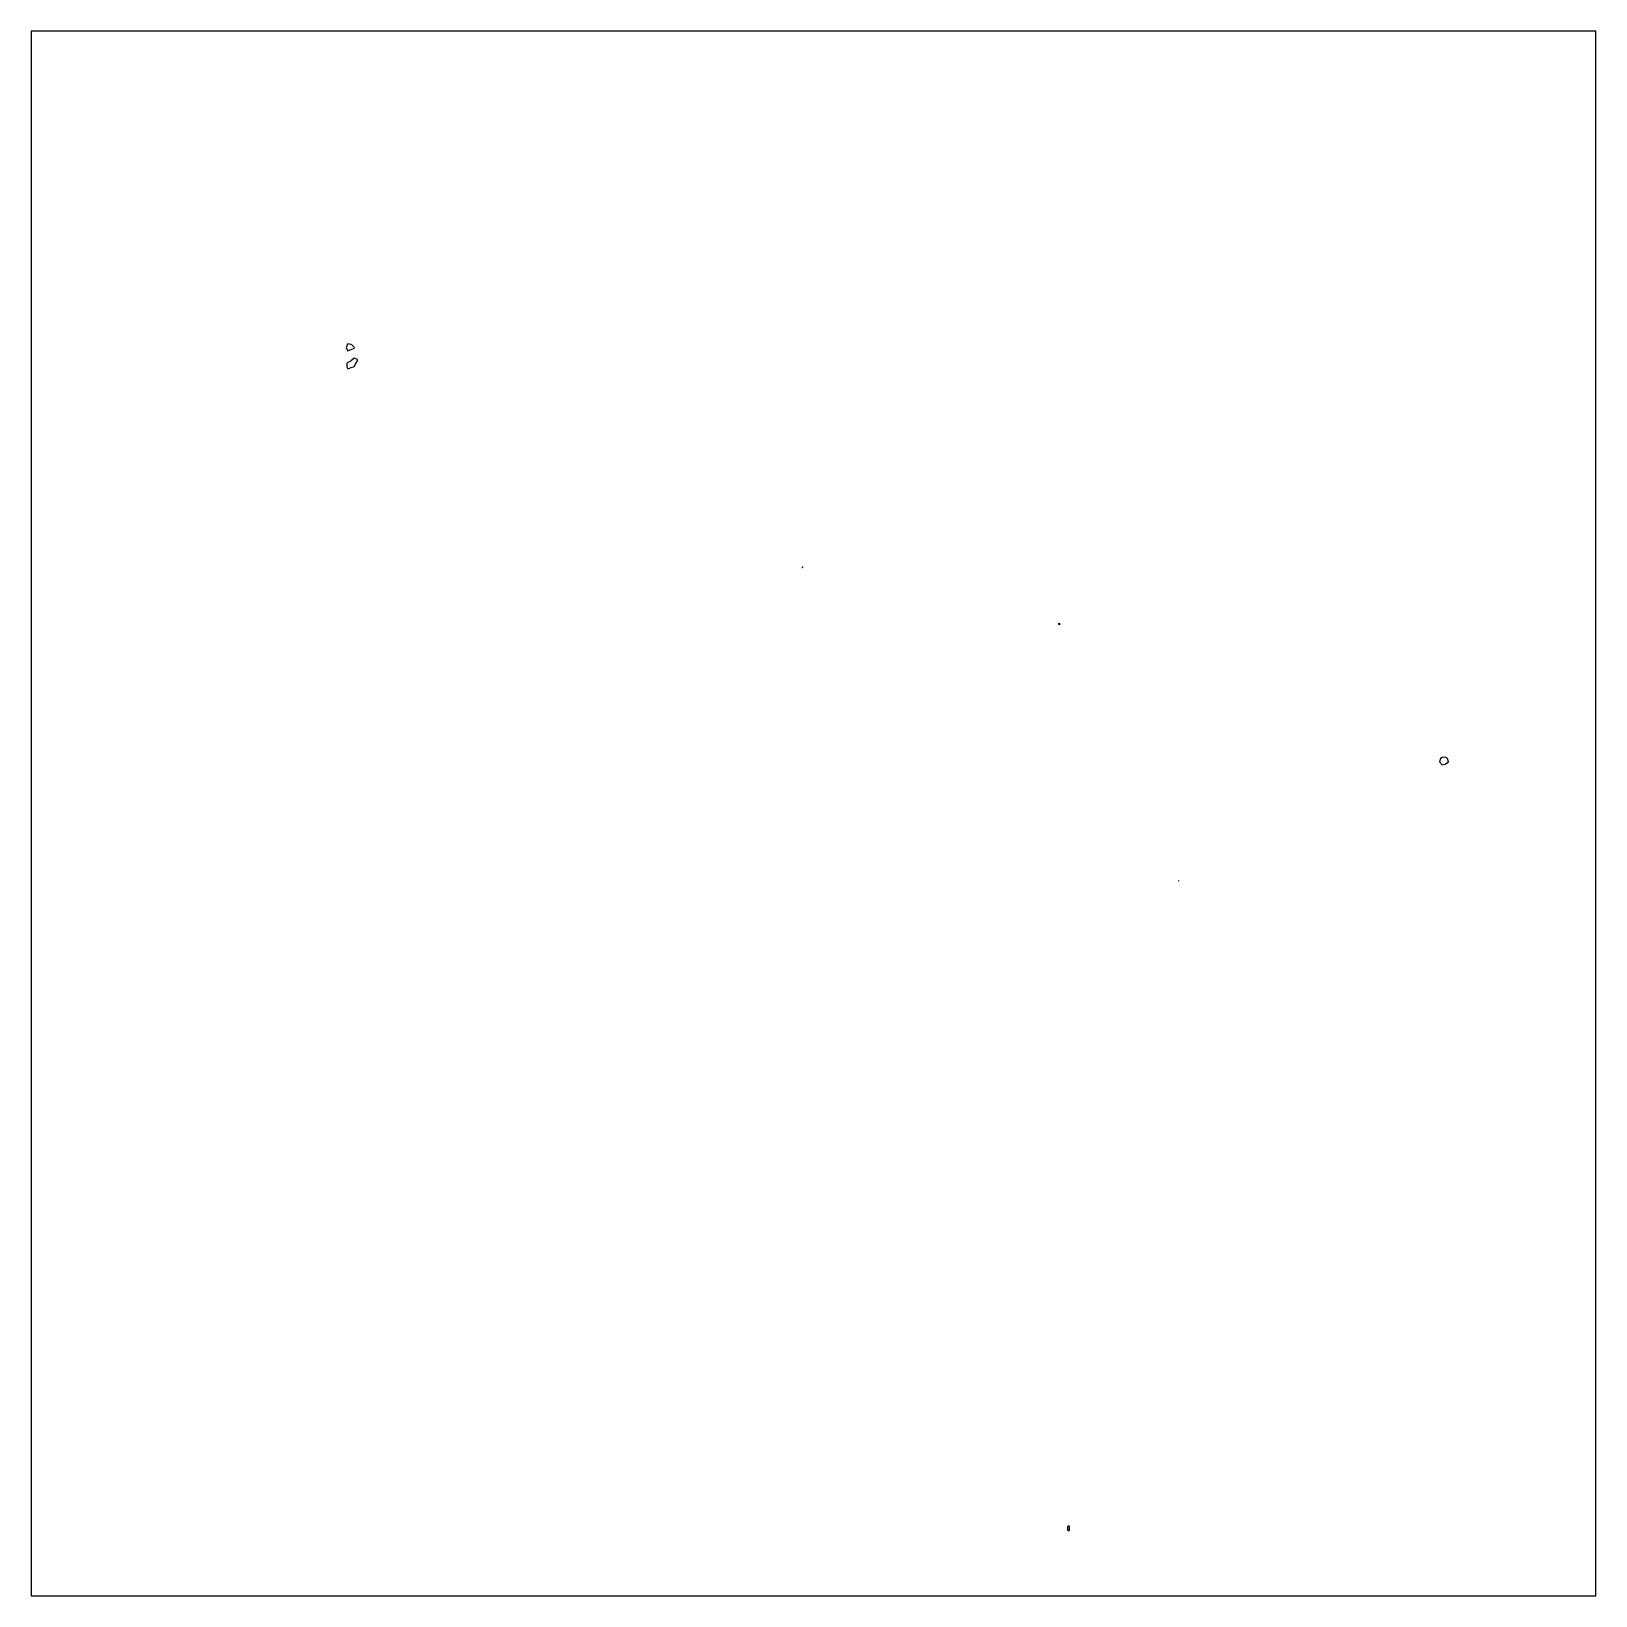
# Model space of a CAD drawing. Header units: metres. Extents: x 0 to 254, y 0 to 254.
import ezdxf

# ---------------------------------------------------------------- set-up
doc = ezdxf.new("R2010")
doc.units = ezdxf.units.M
doc.layers.add('relief', color=7, linetype='Continuous')

msp = doc.modelspace()

# ---------------------------------------------------------------- linework, layer by layer
at = {"layer": 'relief'}
for points in [[(0.51, 0), (1.02, 0), (1.53, 0), (2.04, 0), (2.55, 0), (3.05, 0), (3.56, 0), (4.07, 0), (4.58, 0), (5.09, 0), (5.6, 0), (6.11, 0), (6.62, 0), (7.13, 0), (7.64, 0), (8.14, 0), (8.65, 0), (9.16, 0), (9.67, 0), (10.18, 0), (10.69, 0), (11.2, 0), (11.71, 0), (12.22, 0), (12.73, 0), (13.23, 0), (13.74, 0), (14.25, 0), (14.76, 0), (15.27, 0), (15.78, 0), (16.29, 0), (16.8, 0), (17.31, 0), (17.82, 0), (18.32, 0), (18.83, 0), (19.34, 0), (19.85, 0), (20.36, 0), (20.87, 0), (21.38, 0), (21.89, 0), (22.4, 0), (22.91, 0), (23.41, 0), (23.92, 0), (24.43, 0), (24.94, 0), (25.45, 0), (25.96, 0), (26.47, 0), (26.98, 0), (27.49, 0), (28, 0), (28.51, 0), (29.01, 0), (29.52, 0), (30.03, 0), (30.54, 0), (31.05, 0), (31.56, 0), (32.07, 0), (32.58, 0), (33.09, 0), (33.6, 0), (34.1, 0), (34.61, 0), (35.12, 0), (35.63, 0), (36.14, 0), (36.65, 0), (37.16, 0), (37.67, 0), (38.18, 0), (38.69, 0), (39.19, 0), (39.7, 0), (40.21, 0), (40.72, 0), (41.23, 0), (41.74, 0), (42.25, 0), (42.76, 0), (43.27, 0), (43.78, 0), (44.28, 0), (44.79, 0), (45.3, 0), (45.81, 0), (46.32, 0), (46.83, 0), (47.34, 0), (47.85, 0), (48.36, 0), (48.87, 0), (49.37, 0), (49.88, 0), (50.39, 0), (50.9, 0), (51.41, 0), (51.92, 0), (52.43, 0), (52.94, 0), (53.45, 0), (53.96, 0), (54.46, 0), (54.97, 0), (55.48, 0), (55.99, 0), (56.5, 0), (57.01, 0), (57.52, 0), (58.03, 0), (58.54, 0), (59.05, 0), (59.56, 0), (60.06, 0), (60.57, 0), (61.08, 0), (61.59, 0), (62.1, 0), (62.61, 0), (63.12, 0), (63.63, 0), (64.14, 0), (64.65, 0), (65.15, 0), (65.66, 0), (66.17, 0), (66.68, 0), (67.19, 0), (67.7, 0), (68.21, 0), (68.72, 0), (69.23, 0), (69.74, 0), (70.24, 0), (70.75, 0), (71.26, 0), (71.77, 0), (72.28, 0), (72.79, 0), (73.3, 0), (73.81, 0), (74.32, 0), (74.83, 0), (75.33, 0), (75.84, 0), (76.35, 0), (76.86, 0), (77.37, 0), (77.88, 0), (78.39, 0), (78.9, 0), (79.41, 0), (79.92, 0), (80.42, 0), (80.93, 0), (81.44, 0), (81.95, 0), (82.46, 0), (82.97, 0), (83.48, 0), (83.99, 0), (84.5, 0), (85.01, 0), (85.52, 0), (86.02, 0), (86.53, 0), (87.04, 0), (87.55, 0), (88.06, 0), (88.57, 0), (89.08, 0), (89.59, 0), (90.1, 0), (90.61, 0), (91.11, 0), (91.62, 0), (92.13, 0), (92.64, 0), (93.15, 0), (93.66, 0), (94.17, 0), (94.68, 0), (95.19, 0), (95.7, 0), (96.2, 0), (96.71, 0), (97.22, 0), (97.73, 0), (98.24, 0), (98.75, 0), (99.26, 0), (99.77, 0), (100.28, 0), (100.79, 0), (101.29, 0), (101.8, 0), (102.31, 0), (102.82, 0), (103.33, 0), (103.84, 0), (104.35, 0), (104.86, 0), (105.37, 0), (105.88, 0), (106.38, 0), (106.89, 0), (107.4, 0), (107.91, 0), (108.42, 0), (108.93, 0), (109.44, 0), (109.95, 0), (110.46, 0), (110.97, 0), (111.47, 0), (111.98, 0), (112.49, 0), (113, 0), (113.51, 0), (114.02, 0), (114.53, 0), (115.04, 0), (115.55, 0), (116.06, 0), (116.57, 0), (117.07, 0), (117.58, 0), (118.09, 0), (118.6, 0), (119.11, 0), (119.62, 0), (120.13, 0), (120.64, 0), (121.15, 0), (121.66, 0), (122.16, 0), (122.67, 0), (123.18, 0), (123.69, 0), (124.2, 0), (124.71, 0), (125.22, 0), (125.73, 0), (126.24, 0), (126.75, 0), (127.25, 0), (127.76, 0), (128.27, 0), (128.78, 0), (129.29, 0), (129.8, 0), (130.31, 0), (130.82, 0), (131.33, 0), (131.84, 0), (132.34, 0), (132.85, 0), (133.36, 0), (133.87, 0), (134.38, 0), (134.89, 0), (135.4, 0), (135.91, 0), (136.42, 0), (136.93, 0), (137.43, 0), (137.94, 0), (138.45, 0), (138.96, 0), (139.47, 0), (139.98, 0), (140.49, 0), (141, 0), (141.51, 0), (142.02, 0), (142.53, 0), (143.03, 0), (143.54, 0), (144.05, 0), (144.56, 0), (145.07, 0), (145.58, 0), (146.09, 0), (146.6, 0), (147.11, 0), (147.62, 0), (148.12, 0), (148.63, 0), (149.14, 0), (149.65, 0), (150.16, 0), (150.67, 0), (151.18, 0), (151.69, 0), (152.2, 0), (152.71, 0), (153.21, 0), (153.72, 0), (154.23, 0), (154.74, 0), (155.25, 0), (155.76, 0), (156.27, 0), (156.78, 0), (157.29, 0), (157.8, 0), (158.3, 0), (158.81, 0), (159.32, 0), (159.83, 0), (160.34, 0), (160.85, 0), (161.36, 0), (161.87, 0), (162.38, 0), (162.89, 0), (163.39, 0), (163.9, 0), (164.41, 0), (164.92, 0), (165.43, 0), (165.94, 0), (166.45, 0), (166.96, 0), (167.47, 0), (167.98, 0), (168.48, 0), (168.99, 0), (169.5, 0), (170.01, 0), (170.52, 0), (171.03, 0), (171.54, 0), (172.05, 0), (172.56, 0), (173.07, 0), (173.58, 0), (174.08, 0), (174.59, 0), (175.1, 0), (175.61, 0), (176.12, 0), (176.63, 0), (177.14, 0), (177.65, 0), (178.16, 0), (178.67, 0), (179.17, 0), (179.68, 0), (180.19, 0), (180.7, 0), (181.21, 0), (181.72, 0), (182.23, 0), (182.74, 0), (183.25, 0), (183.76, 0), (184.26, 0), (184.77, 0), (185.28, 0), (185.79, 0), (186.3, 0), (186.81, 0), (187.32, 0), (187.83, 0), (188.34, 0), (188.85, 0), (189.35, 0), (189.86, 0), (190.37, 0), (190.88, 0), (191.39, 0), (191.9, 0), (192.41, 0), (192.92, 0), (193.43, 0), (193.94, 0), (194.44, 0), (194.95, 0), (195.46, 0), (195.97, 0), (196.48, 0), (196.99, 0), (197.5, 0), (198.01, 0), (198.52, 0), (199.03, 0), (199.54, 0), (200.04, 0), (200.55, 0), (201.06, 0), (201.57, 0), (202.08, 0), (202.59, 0), (203.1, 0), (203.61, 0), (204.12, 0), (204.63, 0), (205.13, 0), (205.64, 0), (206.15, 0), (206.66, 0), (207.17, 0), (207.68, 0), (208.19, 0), (208.7, 0), (209.21, 0), (209.72, 0), (210.22, 0), (210.73, 0), (211.24, 0), (211.75, 0), (212.26, 0), (212.77, 0), (213.28, 0), (213.79, 0), (214.3, 0), (214.81, 0), (215.31, 0), (215.82, 0), (216.33, 0), (216.84, 0), (217.35, 0), (217.86, 0), (218.37, 0), (218.88, 0), (219.39, 0), (219.9, 0), (220.4, 0), (220.91, 0), (221.42, 0), (221.93, 0), (222.44, 0), (222.95, 0), (223.46, 0), (223.97, 0), (224.48, 0), (224.99, 0), (225.49, 0), (226, 0), (226.51, 0), (227.02, 0), (227.53, 0), (228.04, 0), (228.55, 0), (229.06, 0), (229.57, 0), (230.08, 0), (230.59, 0), (231.09, 0), (231.6, 0), (232.11, 0), (232.62, 0), (233.13, 0), (233.64, 0), (234.15, 0), (234.66, 0), (235.17, 0), (235.68, 0), (236.18, 0), (236.69, 0), (237.2, 0), (237.71, 0), (238.22, 0), (238.73, 0), (239.24, 0), (239.75, 0), (240.26, 0), (240.77, 0), (241.27, 0), (241.78, 0), (242.29, 0), (242.8, 0), (243.31, 0), (243.82, 0), (244.33, 0), (244.84, 0), (245.35, 0), (245.86, 0), (246.36, 0), (246.87, 0), (247.38, 0), (247.89, 0), (248.4, 0), (248.91, 0), (249.42, 0), (249.93, 0), (250.44, 0), (250.95, 0), (251.45, 0), (251.96, 0), (252.47, 0), (252.98, 0), (253.49, 0), (254, 0), (254, 0.51), (254, 1.02), (254, 1.53), (254, 2.04), (254, 2.55), (254, 3.05), (254, 3.56), (254, 4.07), (254, 4.58), (254, 5.09), (254, 5.6), (254, 6.11), (254, 6.62), (254, 7.13), (254, 7.64), (254, 8.14), (254, 8.65), (254, 9.16), (254, 9.67), (254, 10.18), (254, 10.69), (254, 11.2), (254, 11.71), (254, 12.22), (254, 12.73), (254, 13.23), (254, 13.74), (254, 14.25), (254, 14.76), (254, 15.27), (254, 15.78), (254, 16.29), (254, 16.8), (254, 17.31), (254, 17.82), (254, 18.32), (254, 18.83), (254, 19.34), (254, 19.85), (254, 20.36), (254, 20.87), (254, 21.38), (254, 21.89), (254, 22.4), (254, 22.91), (254, 23.41), (254, 23.92), (254, 24.43), (254, 24.94), (254, 25.45), (254, 25.96), (254, 26.47), (254, 26.98), (254, 27.49), (254, 28), (254, 28.51), (254, 29.01), (254, 29.52), (254, 30.03), (254, 30.54), (254, 31.05), (254, 31.56), (254, 32.07), (254, 32.58), (254, 33.09), (254, 33.6), (254, 34.1), (254, 34.61), (254, 35.12), (254, 35.63), (254, 36.14), (254, 36.65), (254, 37.16), (254, 37.67), (254, 38.18), (254, 38.69), (254, 39.19), (254, 39.7), (254, 40.21), (254, 40.72), (254, 41.23), (254, 41.74), (254, 42.25), (254, 42.76), (254, 43.27), (254, 43.78), (254, 44.28), (254, 44.79), (254, 45.3), (254, 45.81), (254, 46.32), (254, 46.83), (254, 47.34), (254, 47.85), (254, 48.36), (254, 48.87), (254, 49.37), (254, 49.88), (254, 50.39), (254, 50.9), (254, 51.41), (254, 51.92), (254, 52.43), (254, 52.94), (254, 53.45), (254, 53.96), (254, 54.46), (254, 54.97), (254, 55.48), (254, 55.99), (254, 56.5), (254, 57.01), (254, 57.52), (254, 58.03), (254, 58.54), (254, 59.05), (254, 59.56), (254, 60.06), (254, 60.57), (254, 61.08), (254, 61.59), (254, 62.1), (254, 62.61), (254, 63.12), (254, 63.63), (254, 64.14), (254, 64.65), (254, 65.15), (254, 65.66), (254, 66.17), (254, 66.68), (254, 67.19), (254, 67.7), (254, 68.21), (254, 68.72), (254, 69.23), (254, 69.74), (254, 70.24), (254, 70.75), (254, 71.26), (254, 71.77), (254, 72.28), (254, 72.79), (254, 73.3), (254, 73.81), (254, 74.32), (254, 74.83), (254, 75.33), (254, 75.84), (254, 76.35), (254, 76.86), (254, 77.37), (254, 77.88), (254, 78.39), (254, 78.9), (254, 79.41), (254, 79.92), (254, 80.42), (254, 80.93), (254, 81.44), (254, 81.95), (254, 82.46), (254, 82.97), (254, 83.48), (254, 83.99), (254, 84.5), (254, 85.01), (254, 85.52), (254, 86.02), (254, 86.53), (254, 87.04), (254, 87.55), (254, 88.06), (254, 88.57), (254, 89.08), (254, 89.59), (254, 90.1), (254, 90.61), (254, 91.11), (254, 91.62), (254, 92.13), (254, 92.64), (254, 93.15), (254, 93.66), (254, 94.17), (254, 94.68), (254, 95.19), (254, 95.7), (254, 96.2), (254, 96.71), (254, 97.22), (254, 97.73), (254, 98.24), (254, 98.75), (254, 99.26), (254, 99.77), (254, 100.28), (254, 100.79), (254, 101.29), (254, 101.8), (254, 102.31), (254, 102.82), (254, 103.33), (254, 103.84), (254, 104.35), (254, 104.86), (254, 105.37), (254, 105.88), (254, 106.38), (254, 106.89), (254, 107.4), (254, 107.91), (254, 108.42), (254, 108.93), (254, 109.44), (254, 109.95), (254, 110.46), (254, 110.97), (254, 111.47), (254, 111.98), (254, 112.49), (254, 113), (254, 113.51), (254, 114.02), (254, 114.53), (254, 115.04), (254, 115.55), (254, 116.06), (254, 116.57), (254, 117.07), (254, 117.58), (254, 118.09), (254, 118.6), (254, 119.11), (254, 119.62), (254, 120.13), (254, 120.64), (254, 121.15), (254, 121.66), (254, 122.16), (254, 122.67), (254, 123.18), (254, 123.69), (254, 124.2), (254, 124.71), (254, 125.22), (254, 125.73), (254, 126.24), (254, 126.75), (254, 127.25), (254, 127.76), (254, 128.27), (254, 128.78), (254, 129.29), (254, 129.8), (254, 130.31), (254, 130.82), (254, 131.33), (254, 131.84), (254, 132.34), (254, 132.85), (254, 133.36), (254, 133.87), (254, 134.38), (254, 134.89), (254, 135.4), (254, 135.91), (254, 136.42), (254, 136.93), (254, 137.43), (254, 137.94), (254, 138.45), (254, 138.96), (254, 139.47), (254, 139.98), (254, 140.49), (254, 141), (254, 141.51), (254, 142.02), (254, 142.53), (254, 143.03), (254, 143.54), (254, 144.05), (254, 144.56), (254, 145.07), (254, 145.58), (254, 146.09), (254, 146.6), (254, 147.11), (254, 147.62), (254, 148.12), (254, 148.63), (254, 149.14), (254, 149.65), (254, 150.16), (254, 150.67), (254, 151.18), (254, 151.69), (254, 152.2), (254, 152.71), (254, 153.21), (254, 153.72), (254, 154.23), (254, 154.74), (254, 155.25), (254, 155.76), (254, 156.27), (254, 156.78), (254, 157.29), (254, 157.8), (254, 158.3), (254, 158.81), (254, 159.32), (254, 159.83), (254, 160.34), (254, 160.85), (254, 161.36), (254, 161.87), (254, 162.38), (254, 162.89), (254, 163.39), (254, 163.9), (254, 164.41), (254, 164.92), (254, 165.43), (254, 165.94), (254, 166.45), (254, 166.96), (254, 167.47), (254, 167.98), (254, 168.48), (254, 168.99), (254, 169.5), (254, 170.01), (254, 170.52), (254, 171.03), (254, 171.54), (254, 172.05), (254, 172.56), (254, 173.07), (254, 173.58), (254, 174.08), (254, 174.59), (254, 175.1), (254, 175.61), (254, 176.12), (254, 176.63), (254, 177.14), (254, 177.65), (254, 178.16), (254, 178.67), (254, 179.17), (254, 179.68), (254, 180.19), (254, 180.7), (254, 181.21), (254, 181.72), (254, 182.23), (254, 182.74), (254, 183.25), (254, 183.76), (254, 184.26), (254, 184.77), (254, 185.28), (254, 185.79), (254, 186.3), (254, 186.81), (254, 187.32), (254, 187.83), (254, 188.34), (254, 188.85), (254, 189.35), (254, 189.86), (254, 190.37), (254, 190.88), (254, 191.39), (254, 191.9), (254, 192.41), (254, 192.92), (254, 193.43), (254, 193.94), (254, 194.44), (254, 194.95), (254, 195.46), (254, 195.97), (254, 196.48), (254, 196.99), (254, 197.5), (254, 198.01), (254, 198.52), (254, 199.03), (254, 199.54), (254, 200.04), (254, 200.55), (254, 201.06), (254, 201.57), (254, 202.08), (254, 202.59), (254, 203.1), (254, 203.61), (254, 204.12), (254, 204.63), (254, 205.13), (254, 205.64), (254, 206.15), (254, 206.66), (254, 207.17), (254, 207.68), (254, 208.19), (254, 208.7), (254, 209.21), (254, 209.72), (254, 210.22), (254, 210.73), (254, 211.24), (254, 211.75), (254, 212.26), (254, 212.77), (254, 213.28), (254, 213.79), (254, 214.3), (254, 214.81), (254, 215.31), (254, 215.82), (254, 216.33), (254, 216.84), (254, 217.35), (254, 217.86), (254, 218.37), (254, 218.88), (254, 219.39), (254, 219.9), (254, 220.4), (254, 220.91), (254, 221.42), (254, 221.93), (254, 222.44), (254, 222.95), (254, 223.46), (254, 223.97), (254, 224.48), (254, 224.99), (254, 225.49), (254, 226), (254, 226.51), (254, 227.02), (254, 227.53), (254, 228.04), (254, 228.55), (254, 229.06), (254, 229.57), (254, 230.08), (254, 230.59), (254, 231.09), (254, 231.6), (254, 232.11), (254, 232.62), (254, 233.13), (254, 233.64), (254, 234.15), (254, 234.66), (254, 235.17), (254, 235.68), (254, 236.18), (254, 236.69), (254, 237.2), (254, 237.71), (254, 238.22), (254, 238.73), (254, 239.24), (254, 239.75), (254, 240.26), (254, 240.77), (254, 241.27), (254, 241.78), (254, 242.29), (254, 242.8), (254, 243.31), (254, 243.82), (254, 244.33), (254, 244.84), (254, 245.35), (254, 245.86), (254, 246.36), (254, 246.87), (254, 247.38), (254, 247.89), (254, 248.4), (254, 248.91), (254, 249.42), (254, 249.93), (254, 250.44), (254, 250.95), (254, 251.45), (254, 251.96), (254, 252.47), (254, 252.98), (254, 253.49), (254, 254), (253.49, 254), (252.98, 254), (252.47, 254), (251.96, 254), (251.45, 254), (250.95, 254), (250.44, 254), (249.93, 254), (249.42, 254), (248.91, 254), (248.4, 254), (247.89, 254), (247.38, 254), (246.87, 254), (246.36, 254), (245.86, 254), (245.35, 254), (244.84, 254), (244.33, 254), (243.82, 254), (243.31, 254), (242.8, 254), (242.29, 254), (241.78, 254), (241.27, 254), (240.77, 254), (240.26, 254), (239.75, 254), (239.24, 254), (238.73, 254), (238.22, 254), (237.71, 254), (237.2, 254), (236.69, 254), (236.18, 254), (235.68, 254), (235.17, 254), (234.66, 254), (234.15, 254), (233.64, 254), (233.13, 254), (232.62, 254), (232.11, 254), (231.6, 254), (231.09, 254), (230.59, 254), (230.08, 254), (229.57, 254), (229.06, 254), (228.55, 254), (228.04, 254), (227.53, 254), (227.02, 254), (226.51, 254), (226, 254), (225.49, 254), (224.99, 254), (224.48, 254), (223.97, 254), (223.46, 254), (222.95, 254), (222.44, 254), (221.93, 254), (221.42, 254), (220.91, 254), (220.4, 254), (219.9, 254), (219.39, 254), (218.88, 254), (218.37, 254), (217.86, 254), (217.35, 254), (216.84, 254), (216.33, 254), (215.82, 254), (215.31, 254), (214.81, 254), (214.3, 254), (213.79, 254), (213.28, 254), (212.77, 254), (212.26, 254), (211.75, 254), (211.24, 254), (210.73, 254), (210.22, 254), (209.72, 254), (209.21, 254), (208.7, 254), (208.19, 254), (207.68, 254), (207.17, 254), (206.66, 254), (206.15, 254), (205.64, 254), (205.13, 254), (204.63, 254), (204.12, 254), (203.61, 254), (203.1, 254), (202.59, 254), (202.08, 254), (201.57, 254), (201.06, 254), (200.55, 254), (200.04, 254), (199.54, 254), (199.03, 254), (198.52, 254), (198.01, 254), (197.5, 254), (196.99, 254), (196.48, 254), (195.97, 254), (195.46, 254), (194.95, 254), (194.44, 254), (193.94, 254), (193.43, 254), (192.92, 254), (192.41, 254), (191.9, 254), (191.39, 254), (190.88, 254), (190.37, 254), (189.86, 254), (189.35, 254), (188.85, 254), (188.34, 254), (187.83, 254), (187.32, 254), (186.81, 254), (186.3, 254), (185.79, 254), (185.28, 254), (184.77, 254), (184.26, 254), (183.76, 254), (183.25, 254), (182.74, 254), (182.23, 254), (181.72, 254), (181.21, 254), (180.7, 254), (180.19, 254), (179.68, 254), (179.17, 254), (178.67, 254), (178.16, 254), (177.65, 254), (177.14, 254), (176.63, 254), (176.12, 254), (175.61, 254), (175.1, 254), (174.59, 254), (174.08, 254), (173.58, 254), (173.07, 254), (172.56, 254), (172.05, 254), (171.54, 254), (171.03, 254), (170.52, 254), (170.01, 254), (169.5, 254), (168.99, 254), (168.48, 254), (167.98, 254), (167.47, 254), (166.96, 254), (166.45, 254), (165.94, 254), (165.43, 254), (164.92, 254), (164.41, 254), (163.9, 254), (163.39, 254), (162.89, 254), (162.38, 254), (161.87, 254), (161.36, 254), (160.85, 254), (160.34, 254), (159.83, 254), (159.32, 254), (158.81, 254), (158.3, 254), (157.8, 254), (157.29, 254), (156.78, 254), (156.27, 254), (155.76, 254), (155.25, 254), (154.74, 254), (154.23, 254), (153.72, 254), (153.21, 254), (152.71, 254), (152.2, 254), (151.69, 254), (151.18, 254), (150.67, 254), (150.16, 254), (149.65, 254), (149.14, 254), (148.63, 254), (148.12, 254), (147.62, 254), (147.11, 254), (146.6, 254), (146.09, 254), (145.58, 254), (145.07, 254), (144.56, 254), (144.05, 254), (143.54, 254), (143.03, 254), (142.53, 254), (142.02, 254), (141.51, 254), (141, 254), (140.49, 254), (139.98, 254), (139.47, 254), (138.96, 254), (138.45, 254), (137.94, 254), (137.43, 254), (136.93, 254), (136.42, 254), (135.91, 254), (135.4, 254), (134.89, 254), (134.38, 254), (133.87, 254), (133.36, 254), (132.85, 254), (132.34, 254), (131.84, 254), (131.33, 254), (130.82, 254), (130.31, 254), (129.8, 254), (129.29, 254), (128.78, 254), (128.27, 254), (127.76, 254), (127.25, 254), (126.75, 254), (126.24, 254), (125.73, 254), (125.22, 254), (124.71, 254), (124.2, 254), (123.69, 254), (123.18, 254), (122.67, 254), (122.16, 254), (121.66, 254), (121.15, 254), (120.64, 254), (120.13, 254), (119.62, 254), (119.11, 254), (118.6, 254), (118.09, 254), (117.58, 254), (117.07, 254), (116.57, 254), (116.06, 254), (115.55, 254), (115.04, 254), (114.53, 254), (114.02, 254), (113.51, 254), (113, 254), (112.49, 254), (111.98, 254), (111.47, 254), (110.97, 254), (110.46, 254), (109.95, 254), (109.44, 254), (108.93, 254), (108.42, 254), (107.91, 254), (107.4, 254), (106.89, 254), (106.38, 254), (105.88, 254), (105.37, 254), (104.86, 254), (104.35, 254), (103.84, 254), (103.33, 254), (102.82, 254), (102.31, 254), (101.8, 254), (101.29, 254), (100.79, 254), (100.28, 254), (99.77, 254), (99.26, 254), (98.75, 254), (98.24, 254), (97.73, 254), (97.22, 254), (96.71, 254), (96.2, 254), (95.7, 254), (95.19, 254), (94.68, 254), (94.17, 254), (93.66, 254), (93.15, 254), (92.64, 254), (92.13, 254), (91.62, 254), (91.11, 254), (90.61, 254), (90.1, 254), (89.59, 254), (89.08, 254), (88.57, 254), (88.06, 254), (87.55, 254), (87.04, 254), (86.53, 254), (86.02, 254), (85.52, 254), (85.01, 254), (84.5, 254), (83.99, 254), (83.48, 254), (82.97, 254), (82.46, 254), (81.95, 254), (81.44, 254), (80.93, 254), (80.42, 254), (79.92, 254), (79.41, 254), (78.9, 254), (78.39, 254), (77.88, 254), (77.37, 254), (76.86, 254), (76.35, 254), (75.84, 254), (75.33, 254), (74.83, 254), (74.32, 254), (73.81, 254), (73.3, 254), (72.79, 254), (72.28, 254), (71.77, 254), (71.26, 254), (70.75, 254), (70.24, 254), (69.74, 254), (69.23, 254), (68.72, 254), (68.21, 254), (67.7, 254), (67.19, 254), (66.68, 254), (66.17, 254), (65.66, 254), (65.15, 254), (64.65, 254), (64.14, 254), (63.63, 254), (63.12, 254), (62.61, 254), (62.1, 254), (61.59, 254), (61.08, 254), (60.57, 254), (60.06, 254), (59.56, 254), (59.05, 254), (58.54, 254), (58.03, 254), (57.52, 254), (57.01, 254), (56.5, 254), (55.99, 254), (55.48, 254), (54.97, 254), (54.46, 254), (53.96, 254), (53.45, 254), (52.94, 254), (52.43, 254), (51.92, 254), (51.41, 254), (50.9, 254), (50.39, 254), (49.88, 254), (49.37, 254), (48.87, 254), (48.36, 254), (47.85, 254), (47.34, 254), (46.83, 254), (46.32, 254), (45.81, 254), (45.3, 254), (44.79, 254), (44.28, 254), (43.78, 254), (43.27, 254), (42.76, 254), (42.25, 254), (41.74, 254), (41.23, 254), (40.72, 254), (40.21, 254), (39.7, 254), (39.19, 254), (38.69, 254), (38.18, 254), (37.67, 254), (37.16, 254), (36.65, 254), (36.14, 254), (35.63, 254), (35.12, 254), (34.61, 254), (34.1, 254), (33.6, 254), (33.09, 254), (32.58, 254), (32.07, 254), (31.56, 254), (31.05, 254), (30.54, 254), (30.03, 254), (29.52, 254), (29.01, 254), (28.51, 254), (28, 254), (27.49, 254), (26.98, 254), (26.47, 254), (25.96, 254), (25.45, 254), (24.94, 254), (24.43, 254), (23.92, 254), (23.41, 254), (22.91, 254), (22.4, 254), (21.89, 254), (21.38, 254), (20.87, 254), (20.36, 254), (19.85, 254), (19.34, 254), (18.83, 254), (18.32, 254), (17.82, 254), (17.31, 254), (16.8, 254), (16.29, 254), (15.78, 254), (15.27, 254), (14.76, 254), (14.25, 254), (13.74, 254), (13.23, 254), (12.73, 254), (12.22, 254), (11.71, 254), (11.2, 254), (10.69, 254), (10.18, 254), (9.67, 254), (9.16, 254), (8.65, 254), (8.14, 254), (7.64, 254), (7.13, 254), (6.62, 254), (6.11, 254), (5.6, 254), (5.09, 254), (4.58, 254), (4.07, 254), (3.56, 254), (3.05, 254), (2.55, 254), (2.04, 254), (1.53, 254), (1.02, 254), (0.51, 254), (0, 254), (0, 253.49), (0, 252.98), (0, 252.47), (0, 251.96), (0, 251.45), (0, 250.95), (0, 250.44), (0, 249.93), (0, 249.42), (0, 248.91), (0, 248.4), (0, 247.89), (0, 247.38), (0, 246.87), (0, 246.36), (0, 245.86), (0, 245.35), (0, 244.84), (0, 244.33), (0, 243.82), (0, 243.31), (0, 242.8), (0, 242.29), (0, 241.78), (0, 241.27), (0, 240.77), (0, 240.26), (0, 239.75), (0, 239.24), (0, 238.73), (0, 238.22), (0, 237.71), (0, 237.2), (0, 236.69), (0, 236.18), (0, 235.68), (0, 235.17), (0, 234.66), (0, 234.15), (0, 233.64), (0, 233.13), (0, 232.62), (0, 232.11), (0, 231.6), (0, 231.09), (0, 230.59), (0, 230.08), (0, 229.57), (0, 229.06), (0, 228.55), (0, 228.04), (0, 227.53), (0, 227.02), (0, 226.51), (0, 226), (0, 225.49), (0, 224.99), (0, 224.48), (0, 223.97), (0, 223.46), (0, 222.95), (0, 222.44), (0, 221.93), (0, 221.42), (0, 220.91), (0, 220.4), (0, 219.9), (0, 219.39), (0, 218.88), (0, 218.37), (0, 217.86), (0, 217.35), (0, 216.84), (0, 216.33), (0, 215.82), (0, 215.31), (0, 214.81), (0, 214.3), (0, 213.79), (0, 213.28), (0, 212.77), (0, 212.26), (0, 211.75), (0, 211.24), (0, 210.73), (0, 210.22), (0, 209.72), (0, 209.21), (0, 208.7), (0, 208.19), (0, 207.68), (0, 207.17), (0, 206.66), (0, 206.15), (0, 205.64), (0, 205.13), (0, 204.63), (0, 204.12), (0, 203.61), (0, 203.1), (0, 202.59), (0, 202.08), (0, 201.57), (0, 201.06), (0, 200.55), (0, 200.04), (0, 199.54), (0, 199.03), (0, 198.52), (0, 198.01), (0, 197.5), (0, 196.99), (0, 196.48), (0, 195.97), (0, 195.46), (0, 194.95), (0, 194.44), (0, 193.94), (0, 193.43), (0, 192.92), (0, 192.41), (0, 191.9), (0, 191.39), (0, 190.88), (0, 190.37), (0, 189.86), (0, 189.35), (0, 188.85), (0, 188.34), (0, 187.83), (0, 187.32), (0, 186.81), (0, 186.3), (0, 185.79), (0, 185.28), (0, 184.77), (0, 184.26), (0, 183.76), (0, 183.25), (0, 182.74), (0, 182.23), (0, 181.72), (0, 181.21), (0, 180.7), (0, 180.19), (0, 179.68), (0, 179.17), (0, 178.67), (0, 178.16), (0, 177.65), (0, 177.14), (0, 176.63), (0, 176.12), (0, 175.61), (0, 175.1), (0, 174.59), (0, 174.08), (0, 173.58), (0, 173.07), (0, 172.56), (0, 172.05), (0, 171.54), (0, 171.03), (0, 170.52), (0, 170.01), (0, 169.5), (0, 168.99), (0, 168.48), (0, 167.98), (0, 167.47), (0, 166.96), (0, 166.45), (0, 165.94), (0, 165.43), (0, 164.92), (0, 164.41), (0, 163.9), (0, 163.39), (0, 162.89), (0, 162.38), (0, 161.87), (0, 161.36), (0, 160.85), (0, 160.34), (0, 159.83), (0, 159.32), (0, 158.81), (0, 158.3), (0, 157.8), (0, 157.29), (0, 156.78), (0, 156.27), (0, 155.76), (0, 155.25), (0, 154.74), (0, 154.23), (0, 153.72), (0, 153.21), (0, 152.71), (0, 152.2), (0, 151.69), (0, 151.18), (0, 150.67), (0, 150.16), (0, 149.65), (0, 149.14), (0, 148.63), (0, 148.12), (0, 147.62), (0, 147.11), (0, 146.6), (0, 146.09), (0, 145.58), (0, 145.07), (0, 144.56), (0, 144.05), (0, 143.54), (0, 143.03), (0, 142.53), (0, 142.02), (0, 141.51), (0, 141), (0, 140.49), (0, 139.98), (0, 139.47), (0, 138.96), (0, 138.45), (0, 137.94), (0, 137.43), (0, 136.93), (0, 136.42), (0, 135.91), (0, 135.4), (0, 134.89), (0, 134.38), (0, 133.87), (0, 133.36), (0, 132.85), (0, 132.34), (0, 131.84), (0, 131.33), (0, 130.82), (0, 130.31), (0, 129.8), (0, 129.29), (0, 128.78), (0, 128.27), (0, 127.76), (0, 127.25), (0, 126.75), (0, 126.24), (0, 125.73), (0, 125.22), (0, 124.71), (0, 124.2), (0, 123.69), (0, 123.18), (0, 122.67), (0, 122.16), (0, 121.66), (0, 121.15), (0, 120.64), (0, 120.13), (0, 119.62), (0, 119.11), (0, 118.6), (0, 118.09), (0, 117.58), (0, 117.07), (0, 116.57), (0, 116.06), (0, 115.55), (0, 115.04), (0, 114.53), (0, 114.02), (0, 113.51), (0, 113), (0, 112.49), (0, 111.98), (0, 111.47), (0, 110.97), (0, 110.46), (0, 109.95), (0, 109.44), (0, 108.93), (0, 108.42), (0, 107.91), (0, 107.4), (0, 106.89), (0, 106.38), (0, 105.88), (0, 105.37), (0, 104.86), (0, 104.35), (0, 103.84), (0, 103.33), (0, 102.82), (0, 102.31), (0, 101.8), (0, 101.29), (0, 100.79), (0, 100.28), (0, 99.77), (0, 99.26), (0, 98.75), (0, 98.24), (0, 97.73), (0, 97.22), (0, 96.71), (0, 96.2), (0, 95.7), (0, 95.19), (0, 94.68), (0, 94.17), (0, 93.66), (0, 93.15), (0, 92.64), (0, 92.13), (0, 91.62), (0, 91.11), (0, 90.61), (0, 90.1), (0, 89.59), (0, 89.08), (0, 88.57), (0, 88.06), (0, 87.55), (0, 87.04), (0, 86.53), (0, 86.02), (0, 85.52), (0, 85.01), (0, 84.5), (0, 83.99), (0, 83.48), (0, 82.97), (0, 82.46), (0, 81.95), (0, 81.44), (0, 80.93), (0, 80.42), (0, 79.92), (0, 79.41), (0, 78.9), (0, 78.39), (0, 77.88), (0, 77.37), (0, 76.86), (0, 76.35), (0, 75.84), (0, 75.33), (0, 74.83), (0, 74.32), (0, 73.81), (0, 73.3), (0, 72.79), (0, 72.28), (0, 71.77), (0, 71.26), (0, 70.75), (0, 70.24), (0, 69.74), (0, 69.23), (0, 68.72), (0, 68.21), (0, 67.7), (0, 67.19), (0, 66.68), (0, 66.17), (0, 65.66), (0, 65.15), (0, 64.65), (0, 64.14), (0, 63.63), (0, 63.12), (0, 62.61), (0, 62.1), (0, 61.59), (0, 61.08), (0, 60.57), (0, 60.06), (0, 59.56), (0, 59.05), (0, 58.54), (0, 58.03), (0, 57.52), (0, 57.01), (0, 56.5), (0, 55.99), (0, 55.48), (0, 54.97), (0, 54.46), (0, 53.96), (0, 53.45), (0, 52.94), (0, 52.43), (0, 51.92), (0, 51.41), (0, 50.9), (0, 50.39), (0, 49.88), (0, 49.37), (0, 48.87), (0, 48.36), (0, 47.85), (0, 47.34), (0, 46.83), (0, 46.32), (0, 45.81), (0, 45.3), (0, 44.79), (0, 44.28), (0, 43.78), (0, 43.27), (0, 42.76), (0, 42.25), (0, 41.74), (0, 41.23), (0, 40.72), (0, 40.21), (0, 39.7), (0, 39.19), (0, 38.69), (0, 38.18), (0, 37.67), (0, 37.16), (0, 36.65), (0, 36.14), (0, 35.63), (0, 35.12), (0, 34.61), (0, 34.1), (0, 33.6), (0, 33.09), (0, 32.58), (0, 32.07), (0, 31.56), (0, 31.05), (0, 30.54), (0, 30.03), (0, 29.52), (0, 29.01), (0, 28.51), (0, 28), (0, 27.49), (0, 26.98), (0, 26.47), (0, 25.96), (0, 25.45), (0, 24.94), (0, 24.43), (0, 23.92), (0, 23.41), (0, 22.91), (0, 22.4), (0, 21.89), (0, 21.38), (0, 20.87), (0, 20.36), (0, 19.85), (0, 19.34), (0, 18.83), (0, 18.32), (0, 17.82), (0, 17.31), (0, 16.8), (0, 16.29), (0, 15.78), (0, 15.27), (0, 14.76), (0, 14.25), (0, 13.74), (0, 13.23), (0, 12.73), (0, 12.22), (0, 11.71), (0, 11.2), (0, 10.69), (0, 10.18), (0, 9.67), (0, 9.16), (0, 8.65), (0, 8.14), (0, 7.64), (0, 7.13), (0, 6.62), (0, 6.11), (0, 5.6), (0, 5.09), (0, 4.58), (0, 4.07), (0, 3.56), (0, 3.05), (0, 2.55), (0, 2.04), (0, 1.53), (0, 1.02), (0, 0.51), (0, 0), (0.51, 0)], [(51.41, 202.14), (51.92, 202.36), (52.43, 202.54), (52.49, 202.59), (52.43, 202.69), (52.02, 203.1), (51.92, 203.17), (51.41, 203.23), (51.31, 203.1), (51.12, 202.59), (51.41, 202.14)], [(51.41, 199.22), (51.92, 199.39), (52.34, 199.54), (52.43, 199.59), (52.72, 200.04), (52.94, 200.48), (52.99, 200.55), (52.94, 200.72), (52.43, 200.93), (51.99, 200.55), (51.92, 200.51), (51.41, 200.25), (51.21, 200.04), (51.21, 199.54), (51.41, 199.22)], [(125.22, 166.87), (125.29, 166.96), (125.22, 167.03), (125.18, 166.96), (125.22, 166.87)], [(166.96, 157.67), (167.03, 157.8), (166.96, 157.86), (166.7, 157.8), (166.96, 157.67)], [(229.06, 134.89), (229.06, 134.89), (229.57, 134.99), (230.08, 135.4), (230.08, 135.4), (230.08, 135.4), (229.91, 135.91), (229.57, 136.13), (229.06, 136.1), (228.78, 135.91), (228.65, 135.4), (229.06, 134.89)], [(186.3, 116.01), (186.34, 116.06), (186.3, 116.12), (186.25, 116.06), (186.3, 116.01)], [(168.48, 10.56), (168.57, 10.69), (168.57, 11.2), (168.48, 11.33), (168.23, 11.2), (168.23, 10.69), (168.48, 10.56)]]:
    msp.add_lwpolyline(points, close=True, dxfattribs=at)

doc.saveas('drawing.dxf')
